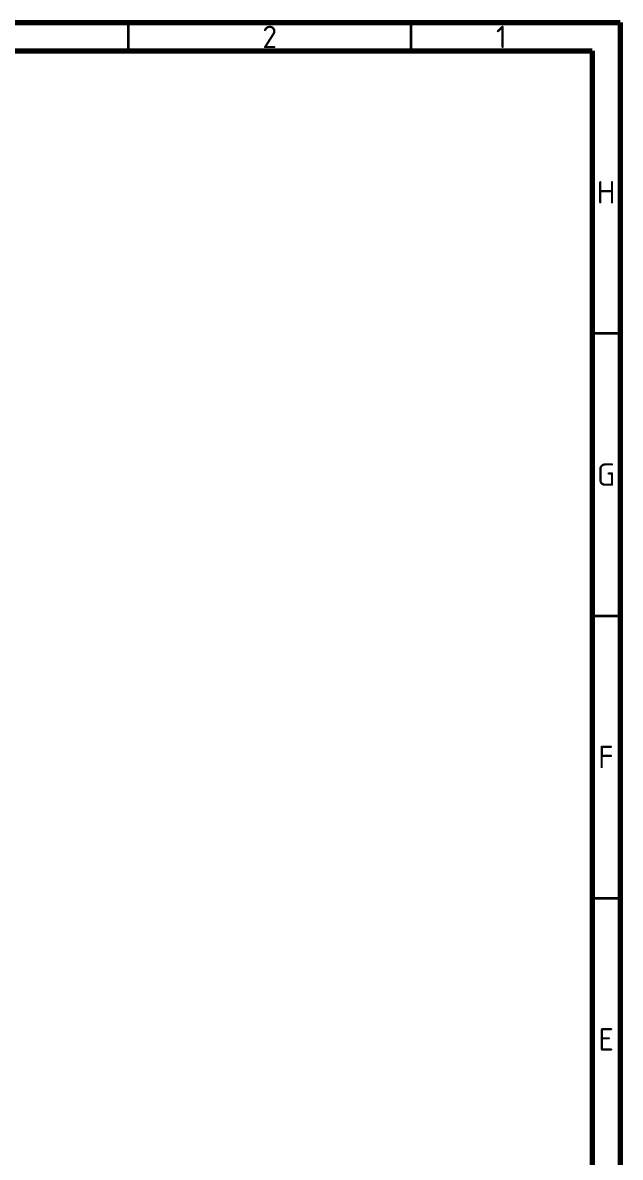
# Model space of a CAD drawing. Header units: inches. Extents: x 975 to 1816, y 133 to 420.
# Drawn here: x 1742.1 to 1816.1, y 279.3 to 419.9 of the extents above; entities that cross this region are included whole.
import ezdxf

# ---------------------------------------------------------------- set-up
doc = ezdxf.new("R2010")
doc.units = ezdxf.units.IN
doc.header["$MEASUREMENT"] = 0
doc.layers.get('0').update_dxf_attribs({"lineweight": 30})
doc.styles.add('TCVN', font='tcvn+7284-2003r.ttf', dxfattribs={"height": 2.5})

msp = doc.modelspace()

# ---------------------------------------------------------------- linework, layer by layer
at = {"color": 7, "linetype": 'Continuous', "lineweight": 70}
for p, q in [((1414.31, 419.93), (1816.11, 419.93)), ((1816.11, 419.93), (1816.11, 132.93)), ((1417.81, 416.43), (1812.61, 416.43)), ((1812.61, 416.43), (1812.61, 136.43))]:
    msp.add_line(p, q, dxfattribs=at)
at = {"color": 7, "linetype": 'Continuous', "lineweight": 35}
for p, q in [((1755.21, 416.43), (1755.21, 419.93)), ((1790.21, 416.43), (1790.21, 419.93)), ((1812.61, 381.43), (1816.11, 381.43)), ((1812.61, 346.43), (1816.11, 346.43)), ((1812.61, 311.43), (1816.11, 311.43))]:
    msp.add_line(p, q, dxfattribs=at)

# ---------------------------------------------------------------- texts
at = {"color": 7, "linetype": 'Continuous', "lineweight": 0, "char_height": 2.78, "attachment_point": 2, "style": 'TCVN'}
for s, insert in [('2', (1772.68, 419.55)), ('1', (1801.38, 419.55)), ('H', (1814.35, 400.3)), ('G', (1814.35, 365.3)), ('F', (1814.33, 330.3)), ('E', (1814.36, 295.3))]:
    msp.add_mtext(s, dxfattribs=dict(at, insert=insert))

doc.saveas('drawing.dxf')
